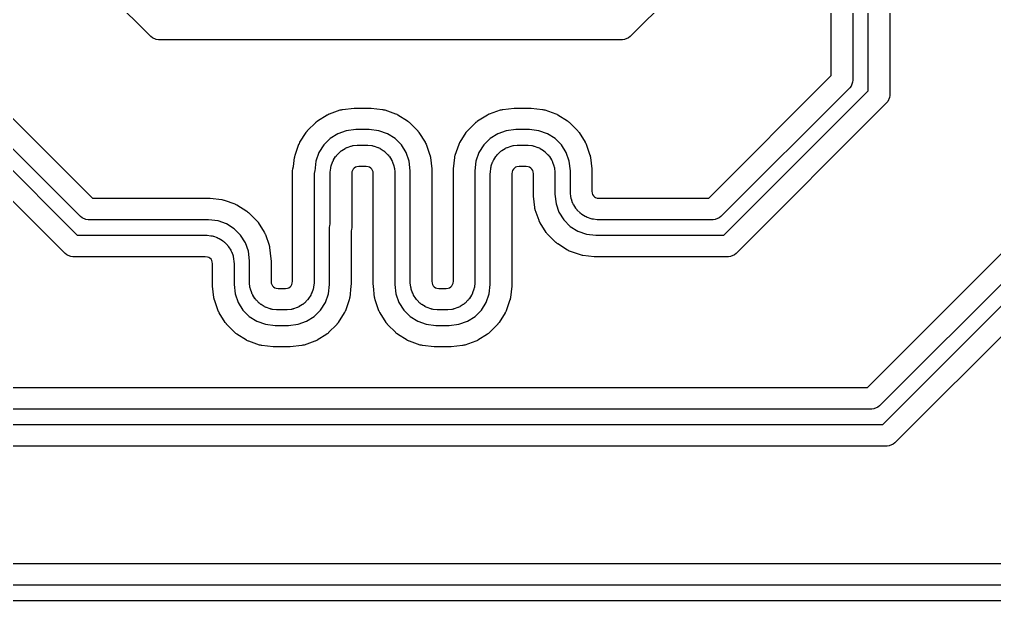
# Model space of a CAD drawing. Extents: x 2.36 to 5.14, y -5.39 to -2.61.
# Drawn here: x 4.14 to 4.6388, y -4.9039 to -4.6068 of the extents above; entities that cross this region are included whole.
import ezdxf

# ---------------------------------------------------------------- set-up
doc = ezdxf.new("R2010")
doc.units = 0
doc.header["$MEASUREMENT"] = 0
doc.layers.add('BLACK', color=7, linetype='CONTINUOUS')

msp = doc.modelspace()

# ---------------------------------------------------------------- linework, layer by layer
at = {"layer": 'BLACK', "linetype": 'CONTINUOUS'}
for p, q in [((4.55533, -4.63551), (4.55533, -4.43372)), ((4.56635, -4.43403), (4.56635, -4.6378)), ((4.57423, -4.64334), (4.57423, -4.4354)), ((4.58525, -4.43571), (4.58525, -4.64562)), ((4.20719, -4.61555), (4.14385, -4.55221)), ((4.48915, -4.57881), (4.45241, -4.61555)), ((4.07656, -4.5974), (4.1774, -4.69824)), ((4.17122, -4.70765), (4.06715, -4.60358)), ((4.05766, -4.60523), (4.16957, -4.71714)), ((4.16339, -4.72655), (4.04825, -4.61141)), ((4.20802, -4.61623), (4.20719, -4.61555)), ((4.21001, -4.61705), (4.20802, -4.61623)), ((4.21109, -4.61716), (4.21001, -4.61705)), ((4.44851, -4.61716), (4.21109, -4.61716)), ((4.44959, -4.61705), (4.44851, -4.61716)), ((4.45158, -4.61623), (4.44959, -4.61705)), ((4.45241, -4.61555), (4.45158, -4.61623)), ((4.4926, -4.69824), (4.55533, -4.63551)), ((4.56635, -4.6378), (4.56625, -4.63887)), ((4.56474, -4.64169), (4.49878, -4.70765)), ((4.50043, -4.71714), (4.57423, -4.64334)), ((4.56542, -4.64086), (4.56474, -4.64169)), ((4.56625, -4.63887), (4.56542, -4.64086)), ((4.58432, -4.64869), (4.58364, -4.64952)), ((4.58514, -4.6467), (4.58432, -4.64869)), ((4.58525, -4.64562), (4.58514, -4.6467)), ((4.29859, -4.65504), (4.30412, -4.6531)), ((4.30412, -4.6531), (4.30423, -4.65308)), ((4.30423, -4.65308), (4.30427, -4.65305)), ((4.30427, -4.65305), (4.30472, -4.65296)), ((4.30472, -4.65296), (4.30517, -4.65285)), ((4.30517, -4.65285), (4.30522, -4.65285)), ((4.30522, -4.65285), (4.30533, -4.65283)), ((4.30533, -4.65283), (4.31115, -4.65217)), ((4.31115, -4.65217), (4.31146, -4.65217)), ((4.31146, -4.65217), (4.31177, -4.65214)), ((4.31177, -4.65214), (4.31927, -4.65214)), ((4.31927, -4.65214), (4.31958, -4.65217)), ((4.31958, -4.65217), (4.31989, -4.65217)), ((4.31989, -4.65217), (4.32571, -4.65283)), ((4.32571, -4.65283), (4.32581, -4.65285)), ((4.32581, -4.65285), (4.32586, -4.65285)), ((4.32586, -4.65285), (4.32631, -4.65296)), ((4.32631, -4.65296), (4.32677, -4.65305)), ((4.32677, -4.65305), (4.32681, -4.65308)), ((4.32681, -4.65308), (4.32691, -4.6531)), ((4.32691, -4.6531), (4.33244, -4.65504)), ((4.38048, -4.65504), (4.38601, -4.6531)), ((4.38601, -4.6531), (4.38612, -4.65308)), ((4.38612, -4.65308), (4.38616, -4.65305)), ((4.38616, -4.65305), (4.38661, -4.65296)), ((4.38661, -4.65296), (4.38706, -4.65285)), ((4.38706, -4.65285), (4.38711, -4.65285)), ((4.38711, -4.65285), (4.38722, -4.65283)), ((4.38722, -4.65283), (4.39304, -4.65217)), ((4.39304, -4.65217), (4.39335, -4.65217)), ((4.39335, -4.65217), (4.39366, -4.65214)), ((4.39366, -4.65214), (4.40116, -4.65214)), ((4.40116, -4.65214), (4.40147, -4.65217)), ((4.40147, -4.65217), (4.40178, -4.65217)), ((4.40178, -4.65217), (4.4076, -4.65283)), ((4.4076, -4.65283), (4.4077, -4.65285)), ((4.4077, -4.65285), (4.40775, -4.65285)), ((4.40775, -4.65285), (4.4082, -4.65296)), ((4.4082, -4.65296), (4.40866, -4.65305)), ((4.40866, -4.65305), (4.4087, -4.65308)), ((4.4087, -4.65308), (4.4088, -4.6531)), ((4.4088, -4.6531), (4.41433, -4.65504)), ((4.58364, -4.64952), (4.50661, -4.72655)), ((4.29252, -4.65869), (4.29748, -4.65557)), ((4.29748, -4.65557), (4.29758, -4.65553)), ((4.29758, -4.65553), (4.29761, -4.65549)), ((4.29761, -4.65549), (4.29803, -4.6553)), ((4.29803, -4.6553), (4.29845, -4.65509)), ((4.29845, -4.65509), (4.2985, -4.65508)), ((4.2985, -4.65508), (4.29859, -4.65504)), ((4.33244, -4.65504), (4.33254, -4.65508)), ((4.33254, -4.65508), (4.33259, -4.65509)), ((4.33259, -4.65509), (4.333, -4.6553)), ((4.333, -4.6553), (4.33342, -4.65549)), ((4.33342, -4.65549), (4.33346, -4.65553)), ((4.33346, -4.65553), (4.33356, -4.65557)), ((4.33356, -4.65557), (4.33852, -4.65869)), ((4.37441, -4.65869), (4.37937, -4.65557)), ((4.37937, -4.65557), (4.37946, -4.65553)), ((4.37946, -4.65553), (4.3795, -4.65549)), ((4.3795, -4.65549), (4.37992, -4.6553)), ((4.37992, -4.6553), (4.38034, -4.65509)), ((4.38034, -4.65509), (4.38039, -4.65508)), ((4.38039, -4.65508), (4.38048, -4.65504)), ((4.41433, -4.65504), (4.41443, -4.65508)), ((4.41443, -4.65508), (4.41448, -4.65509)), ((4.41448, -4.65509), (4.41489, -4.6553)), ((4.41489, -4.6553), (4.41531, -4.65549)), ((4.41531, -4.65549), (4.41535, -4.65553)), ((4.41535, -4.65553), (4.41545, -4.65557)), ((4.41545, -4.65557), (4.42041, -4.65869)), ((4.5738, -4.79504), (4.71291, -4.65593)), ((4.28734, -4.66369), (4.28741, -4.66361)), ((4.28741, -4.66361), (4.29155, -4.65946)), ((4.29155, -4.65946), (4.29164, -4.65939)), ((4.29164, -4.65939), (4.29166, -4.65935)), ((4.29166, -4.65935), (4.29203, -4.65907)), ((4.29203, -4.65907), (4.29239, -4.65878)), ((4.29239, -4.65878), (4.29243, -4.65876)), ((4.29243, -4.65876), (4.29252, -4.65869)), ((4.31208, -4.66316), (4.30718, -4.66371)), ((4.31896, -4.66316), (4.31208, -4.66316)), ((4.32386, -4.66371), (4.31896, -4.66316)), ((4.33852, -4.65869), (4.3386, -4.65876)), ((4.3386, -4.65876), (4.33865, -4.65878)), ((4.33865, -4.65878), (4.33901, -4.65907)), ((4.33901, -4.65907), (4.33937, -4.65935)), ((4.33937, -4.65935), (4.3394, -4.65939)), ((4.3394, -4.65939), (4.33948, -4.65946)), ((4.33948, -4.65946), (4.34363, -4.66361)), ((4.34363, -4.66361), (4.34369, -4.66369)), ((4.36923, -4.66369), (4.3693, -4.66361)), ((4.3693, -4.66361), (4.37344, -4.65946)), ((4.37344, -4.65946), (4.37352, -4.65939)), ((4.37352, -4.65939), (4.37355, -4.65935)), ((4.37355, -4.65935), (4.37392, -4.65907)), ((4.37392, -4.65907), (4.37428, -4.65878)), ((4.37428, -4.65878), (4.37432, -4.65876)), ((4.37432, -4.65876), (4.37441, -4.65869)), ((4.39397, -4.66316), (4.38907, -4.66371)), ((4.40085, -4.66316), (4.39397, -4.66316)), ((4.40575, -4.66371), (4.40085, -4.66316)), ((4.42041, -4.65869), (4.42049, -4.65876)), ((4.42049, -4.65876), (4.42054, -4.65878)), ((4.42054, -4.65878), (4.4209, -4.65907)), ((4.4209, -4.65907), (4.42126, -4.65935)), ((4.42126, -4.65935), (4.42129, -4.65939)), ((4.42129, -4.65939), (4.42137, -4.65946)), ((4.42137, -4.65946), (4.42552, -4.66361)), ((4.42552, -4.66361), (4.42558, -4.66369)), ((4.72232, -4.66211), (4.57998, -4.80445)), ((4.28352, -4.66953), (4.28664, -4.66457)), ((4.28664, -4.66457), (4.2867, -4.66449)), ((4.2867, -4.66449), (4.28672, -4.66444)), ((4.28672, -4.66444), (4.28702, -4.66408)), ((4.28702, -4.66408), (4.2873, -4.66372)), ((4.2873, -4.66372), (4.28734, -4.66369)), ((4.29891, -4.6677), (4.29564, -4.67096)), ((4.30282, -4.66524), (4.29891, -4.6677)), ((4.30718, -4.66371), (4.30282, -4.66524)), ((4.32822, -4.66524), (4.32386, -4.66371)), ((4.33213, -4.6677), (4.32822, -4.66524)), ((4.33539, -4.67096), (4.33213, -4.6677)), ((4.34369, -4.66369), (4.34373, -4.66372)), ((4.34373, -4.66372), (4.34402, -4.66408)), ((4.34402, -4.66408), (4.34431, -4.66444)), ((4.34431, -4.66444), (4.34433, -4.66449)), ((4.34433, -4.66449), (4.3444, -4.66457)), ((4.3444, -4.66457), (4.34751, -4.66953)), ((4.36541, -4.66953), (4.36853, -4.66457)), ((4.36853, -4.66457), (4.36859, -4.66449)), ((4.36859, -4.66449), (4.36861, -4.66444)), ((4.36861, -4.66444), (4.36891, -4.66408)), ((4.36891, -4.66408), (4.36919, -4.66372)), ((4.36919, -4.66372), (4.36923, -4.66369)), ((4.3808, -4.6677), (4.37753, -4.67096)), ((4.38471, -4.66524), (4.3808, -4.6677)), ((4.38907, -4.66371), (4.38471, -4.66524)), ((4.41011, -4.66524), (4.40575, -4.66371)), ((4.41402, -4.6677), (4.41011, -4.66524)), ((4.41728, -4.67096), (4.41402, -4.6677)), ((4.42558, -4.66369), (4.42562, -4.66372)), ((4.42562, -4.66372), (4.42591, -4.66408)), ((4.42591, -4.66408), (4.4262, -4.66444)), ((4.4262, -4.66444), (4.42622, -4.66449)), ((4.42622, -4.66449), (4.42629, -4.66457)), ((4.42629, -4.66457), (4.4294, -4.66953)), ((4.58163, -4.81394), (4.73181, -4.66376)), ((4.28105, -4.67618), (4.28299, -4.67064)), ((4.28299, -4.67064), (4.28303, -4.67055)), ((4.28303, -4.67055), (4.28304, -4.6705)), ((4.28304, -4.6705), (4.28325, -4.67008)), ((4.28325, -4.67008), (4.28344, -4.66966)), ((4.28344, -4.66966), (4.28347, -4.66963)), ((4.28347, -4.66963), (4.28352, -4.66953)), ((4.29564, -4.67096), (4.29319, -4.67487)), ((4.3049, -4.67382), (4.30659, -4.67276)), ((4.30659, -4.67276), (4.30668, -4.67271)), ((4.30668, -4.67271), (4.30672, -4.67268)), ((4.30672, -4.67268), (4.30714, -4.67248)), ((4.30714, -4.67248), (4.30755, -4.67228)), ((4.30755, -4.67228), (4.3076, -4.67227)), ((4.3076, -4.67227), (4.3077, -4.67222)), ((4.3077, -4.67222), (4.30958, -4.67157)), ((4.30958, -4.67157), (4.30968, -4.67154)), ((4.30968, -4.67154), (4.30972, -4.67152)), ((4.30972, -4.67152), (4.31018, -4.67142)), ((4.31018, -4.67142), (4.31063, -4.67131)), ((4.31063, -4.67131), (4.31068, -4.67131)), ((4.31068, -4.67131), (4.31078, -4.67129)), ((4.31078, -4.67129), (4.31276, -4.67107)), ((4.31276, -4.67107), (4.31306, -4.67107)), ((4.31306, -4.67107), (4.31337, -4.67103)), ((4.31337, -4.67103), (4.31766, -4.67103)), ((4.31766, -4.67103), (4.31797, -4.67107)), ((4.31797, -4.67107), (4.31828, -4.67107)), ((4.31828, -4.67107), (4.32026, -4.67129)), ((4.32026, -4.67129), (4.32036, -4.67131)), ((4.32036, -4.67131), (4.32041, -4.67131)), ((4.32041, -4.67131), (4.32086, -4.67142)), ((4.32086, -4.67142), (4.32131, -4.67152)), ((4.32131, -4.67152), (4.32136, -4.67154)), ((4.32136, -4.67154), (4.32146, -4.67157)), ((4.32146, -4.67157), (4.32334, -4.67222)), ((4.32334, -4.67222), (4.32343, -4.67227)), ((4.32343, -4.67227), (4.32348, -4.67228)), ((4.32348, -4.67228), (4.3239, -4.67248)), ((4.3239, -4.67248), (4.32432, -4.67268)), ((4.32432, -4.67268), (4.32435, -4.67271)), ((4.32435, -4.67271), (4.32445, -4.67276)), ((4.32445, -4.67276), (4.32613, -4.67382)), ((4.33785, -4.67487), (4.33539, -4.67096)), ((4.34751, -4.66953), (4.34756, -4.66963)), ((4.34756, -4.66963), (4.3476, -4.66966)), ((4.3476, -4.66966), (4.34779, -4.67008)), ((4.34779, -4.67008), (4.348, -4.6705)), ((4.348, -4.6705), (4.34801, -4.67055)), ((4.34801, -4.67055), (4.34805, -4.67064)), ((4.34805, -4.67064), (4.34999, -4.67618)), ((4.36294, -4.67618), (4.36488, -4.67064)), ((4.36488, -4.67064), (4.36492, -4.67055)), ((4.36492, -4.67055), (4.36493, -4.6705)), ((4.36493, -4.6705), (4.36514, -4.67008)), ((4.36514, -4.67008), (4.36533, -4.66966)), ((4.36533, -4.66966), (4.36536, -4.66963)), ((4.36536, -4.66963), (4.36541, -4.66953)), ((4.37753, -4.67096), (4.37508, -4.67487)), ((4.38679, -4.67382), (4.38848, -4.67276)), ((4.38848, -4.67276), (4.38857, -4.67271)), ((4.38857, -4.67271), (4.38861, -4.67268)), ((4.38861, -4.67268), (4.38903, -4.67248)), ((4.38903, -4.67248), (4.38944, -4.67228)), ((4.38944, -4.67228), (4.38949, -4.67227)), ((4.38949, -4.67227), (4.38959, -4.67222)), ((4.38959, -4.67222), (4.39147, -4.67157)), ((4.39147, -4.67157), (4.39157, -4.67154)), ((4.39157, -4.67154), (4.39161, -4.67152)), ((4.39161, -4.67152), (4.39207, -4.67142)), ((4.39207, -4.67142), (4.39252, -4.67131)), ((4.39252, -4.67131), (4.39257, -4.67131)), ((4.39257, -4.67131), (4.39267, -4.67129)), ((4.39267, -4.67129), (4.39464, -4.67107)), ((4.39464, -4.67107), (4.39495, -4.67107)), ((4.39495, -4.67107), (4.39526, -4.67103)), ((4.39526, -4.67103), (4.39955, -4.67103)), ((4.39955, -4.67103), (4.39986, -4.67107)), ((4.39986, -4.67107), (4.40017, -4.67107)), ((4.40017, -4.67107), (4.40215, -4.67129)), ((4.40215, -4.67129), (4.40225, -4.67131)), ((4.40225, -4.67131), (4.4023, -4.67131)), ((4.4023, -4.67131), (4.40275, -4.67142)), ((4.40275, -4.67142), (4.4032, -4.67152)), ((4.4032, -4.67152), (4.40325, -4.67154)), ((4.40325, -4.67154), (4.40335, -4.67157)), ((4.40335, -4.67157), (4.40523, -4.67222)), ((4.40523, -4.67222), (4.40532, -4.67227)), ((4.40532, -4.67227), (4.40537, -4.67228)), ((4.40537, -4.67228), (4.40579, -4.67248)), ((4.40579, -4.67248), (4.40621, -4.67268)), ((4.40621, -4.67268), (4.40624, -4.67271)), ((4.40624, -4.67271), (4.40634, -4.67276)), ((4.40634, -4.67276), (4.40802, -4.67382)), ((4.41974, -4.67487), (4.41728, -4.67096)), ((4.4294, -4.66953), (4.42945, -4.66963)), ((4.42945, -4.66963), (4.42948, -4.66966)), ((4.42948, -4.66966), (4.42968, -4.67008)), ((4.42968, -4.67008), (4.42989, -4.6705)), ((4.42989, -4.6705), (4.4299, -4.67055)), ((4.4299, -4.67055), (4.42994, -4.67064)), ((4.42994, -4.67064), (4.43188, -4.67618)), ((4.74122, -4.66994), (4.58781, -4.82335)), ((4.28025, -4.68208), (4.28078, -4.67738)), ((4.28078, -4.67738), (4.2808, -4.67727)), ((4.2808, -4.67723), (4.2809, -4.67678)), ((4.2808, -4.67727), (4.2808, -4.67723)), ((4.2809, -4.67678), (4.281, -4.67632)), ((4.281, -4.67632), (4.28103, -4.67628)), ((4.28103, -4.67628), (4.28105, -4.67618)), ((4.29319, -4.67487), (4.29166, -4.67923)), ((4.30071, -4.67864), (4.30176, -4.67696)), ((4.30176, -4.67696), (4.30183, -4.67687)), ((4.30183, -4.67687), (4.30185, -4.67683)), ((4.30185, -4.67683), (4.30214, -4.67647)), ((4.30214, -4.67647), (4.30243, -4.6761)), ((4.30243, -4.6761), (4.30247, -4.67607)), ((4.30247, -4.67607), (4.30253, -4.67599)), ((4.30253, -4.67599), (4.30394, -4.67459)), ((4.30394, -4.67459), (4.30402, -4.67452)), ((4.30402, -4.67452), (4.30405, -4.67448)), ((4.30405, -4.67448), (4.30442, -4.67419)), ((4.30442, -4.67419), (4.30477, -4.6739)), ((4.30477, -4.6739), (4.30482, -4.67388)), ((4.30482, -4.67388), (4.3049, -4.67382)), ((4.32613, -4.67382), (4.32622, -4.67388)), ((4.32622, -4.67388), (4.32626, -4.6739)), ((4.32626, -4.6739), (4.32662, -4.67419)), ((4.32662, -4.67419), (4.32699, -4.67448)), ((4.32699, -4.67448), (4.32701, -4.67452)), ((4.32701, -4.67452), (4.3271, -4.67459)), ((4.3271, -4.67459), (4.3285, -4.67599)), ((4.3285, -4.67599), (4.32857, -4.67607)), ((4.32857, -4.67607), (4.32861, -4.6761)), ((4.32861, -4.6761), (4.32889, -4.67647)), ((4.32889, -4.67647), (4.32919, -4.67683)), ((4.32919, -4.67683), (4.32921, -4.67687)), ((4.32921, -4.67687), (4.32927, -4.67696)), ((4.32927, -4.67696), (4.33033, -4.67864)), ((4.33938, -4.67923), (4.33785, -4.67487)), ((4.34999, -4.67618), (4.35001, -4.67628)), ((4.35001, -4.67628), (4.35003, -4.67632)), ((4.35003, -4.67632), (4.35013, -4.67678)), ((4.35013, -4.67678), (4.35024, -4.67723)), ((4.35024, -4.67723), (4.35024, -4.67727)), ((4.35024, -4.67727), (4.35026, -4.67738)), ((4.35026, -4.67738), (4.35092, -4.6832)), ((4.36201, -4.6832), (4.36267, -4.67738)), ((4.36267, -4.67738), (4.36269, -4.67727)), ((4.36269, -4.67723), (4.36279, -4.67678)), ((4.36269, -4.67727), (4.36269, -4.67723)), ((4.36279, -4.67678), (4.36289, -4.67632)), ((4.36289, -4.67632), (4.36292, -4.67628)), ((4.36292, -4.67628), (4.36294, -4.67618)), ((4.37508, -4.67487), (4.37355, -4.67923)), ((4.3826, -4.67864), (4.38365, -4.67696)), ((4.38365, -4.67696), (4.38372, -4.67687)), ((4.38372, -4.67687), (4.38374, -4.67683)), ((4.38374, -4.67683), (4.38403, -4.67647)), ((4.38403, -4.67647), (4.38432, -4.6761)), ((4.38432, -4.6761), (4.38436, -4.67607)), ((4.38436, -4.67607), (4.38442, -4.67599)), ((4.38442, -4.67599), (4.38583, -4.67459)), ((4.38583, -4.67459), (4.38591, -4.67452)), ((4.38591, -4.67452), (4.38594, -4.67448)), ((4.38594, -4.67448), (4.38631, -4.67419)), ((4.38631, -4.67419), (4.38666, -4.6739)), ((4.38666, -4.6739), (4.38671, -4.67388)), ((4.38671, -4.67388), (4.38679, -4.67382)), ((4.40802, -4.67382), (4.40811, -4.67388)), ((4.40811, -4.67388), (4.40815, -4.6739)), ((4.40815, -4.6739), (4.40851, -4.67419)), ((4.40851, -4.67419), (4.40888, -4.67448)), ((4.40888, -4.67448), (4.4089, -4.67452)), ((4.4089, -4.67452), (4.40899, -4.67459)), ((4.40899, -4.67459), (4.41039, -4.67599)), ((4.41039, -4.67599), (4.41046, -4.67607)), ((4.41046, -4.67607), (4.4105, -4.6761)), ((4.4105, -4.6761), (4.41078, -4.67647)), ((4.41078, -4.67647), (4.41108, -4.67683)), ((4.41108, -4.67683), (4.4111, -4.67687)), ((4.4111, -4.67687), (4.41116, -4.67696)), ((4.41116, -4.67696), (4.41222, -4.67864)), ((4.42127, -4.67923), (4.41974, -4.67487)), ((4.43188, -4.67618), (4.4319, -4.67628)), ((4.4319, -4.67628), (4.43192, -4.67632)), ((4.43192, -4.67632), (4.43202, -4.67678)), ((4.43202, -4.67678), (4.43213, -4.67723)), ((4.43213, -4.67723), (4.43213, -4.67727)), ((4.43213, -4.67727), (4.43215, -4.67738)), ((4.43215, -4.67738), (4.43281, -4.6832)), ((4.27971, -4.68419), (4.27982, -4.68312)), ((4.27982, -4.68312), (4.28025, -4.68208)), ((4.29166, -4.67923), (4.29107, -4.68444)), ((4.29902, -4.68481), (4.29924, -4.68283)), ((4.29924, -4.68283), (4.29926, -4.68273)), ((4.29926, -4.68268), (4.29937, -4.68223)), ((4.29926, -4.68273), (4.29926, -4.68268)), ((4.29937, -4.68223), (4.29947, -4.68178)), ((4.29947, -4.68178), (4.29949, -4.68173)), ((4.29949, -4.68173), (4.29951, -4.68163)), ((4.29951, -4.68163), (4.30017, -4.67975)), ((4.30017, -4.67975), (4.30022, -4.67966)), ((4.30022, -4.67961), (4.30043, -4.67919)), ((4.30022, -4.67966), (4.30022, -4.67961)), ((4.30043, -4.67919), (4.30063, -4.67877)), ((4.30063, -4.67877), (4.30066, -4.67874)), ((4.30066, -4.67874), (4.30071, -4.67864)), ((4.31077, -4.68335), (4.31037, -4.68398)), ((4.3113, -4.68282), (4.31077, -4.68335)), ((4.31193, -4.68242), (4.3113, -4.68282)), ((4.31263, -4.68218), (4.31193, -4.68242)), ((4.31368, -4.68206), (4.31263, -4.68218)), ((4.31735, -4.68206), (4.31368, -4.68206)), ((4.31841, -4.68218), (4.31735, -4.68206)), ((4.31911, -4.68242), (4.31841, -4.68218)), ((4.31974, -4.68282), (4.31911, -4.68242)), ((4.32027, -4.68335), (4.31974, -4.68282)), ((4.32067, -4.68398), (4.32027, -4.68335)), ((4.33033, -4.67864), (4.33038, -4.67874)), ((4.33038, -4.67874), (4.33041, -4.67877)), ((4.33041, -4.67877), (4.3306, -4.67919)), ((4.3306, -4.67919), (4.33081, -4.67961)), ((4.33081, -4.67961), (4.33082, -4.67966)), ((4.33082, -4.67966), (4.33087, -4.67975)), ((4.33087, -4.67975), (4.33152, -4.68163)), ((4.33152, -4.68163), (4.33155, -4.68173)), ((4.33155, -4.68173), (4.33157, -4.68178)), ((4.33157, -4.68178), (4.33167, -4.68223)), ((4.33167, -4.68223), (4.33178, -4.68268)), ((4.33178, -4.68268), (4.33177, -4.68273)), ((4.33177, -4.68273), (4.3318, -4.68283)), ((4.3318, -4.68283), (4.33202, -4.68481)), ((4.33993, -4.68413), (4.33938, -4.67923)), ((4.35092, -4.6832), (4.35092, -4.68351)), ((4.35092, -4.68351), (4.35095, -4.68382)), ((4.36197, -4.68382), (4.36201, -4.68351)), ((4.36201, -4.68351), (4.36201, -4.6832)), ((4.37355, -4.67923), (4.373, -4.68413)), ((4.38091, -4.68481), (4.38113, -4.68283)), ((4.38113, -4.68283), (4.38115, -4.68273)), ((4.38115, -4.68268), (4.38126, -4.68223)), ((4.38115, -4.68273), (4.38115, -4.68268)), ((4.38126, -4.68223), (4.38136, -4.68178)), ((4.38136, -4.68178), (4.38138, -4.68173)), ((4.38138, -4.68173), (4.3814, -4.68163)), ((4.3814, -4.68163), (4.38206, -4.67975)), ((4.38206, -4.67975), (4.38211, -4.67966)), ((4.38211, -4.67961), (4.38232, -4.67919)), ((4.38211, -4.67966), (4.38211, -4.67961)), ((4.38232, -4.67919), (4.38252, -4.67877)), ((4.38252, -4.67877), (4.38255, -4.67874)), ((4.38255, -4.67874), (4.3826, -4.67864)), ((4.39266, -4.68335), (4.39226, -4.68398)), ((4.39319, -4.68282), (4.39266, -4.68335)), ((4.39382, -4.68242), (4.39319, -4.68282)), ((4.39452, -4.68218), (4.39382, -4.68242)), ((4.39557, -4.68206), (4.39452, -4.68218)), ((4.39924, -4.68206), (4.39557, -4.68206)), ((4.40029, -4.68218), (4.39924, -4.68206)), ((4.401, -4.68242), (4.40029, -4.68218)), ((4.40163, -4.68282), (4.401, -4.68242)), ((4.40216, -4.68335), (4.40163, -4.68282)), ((4.40255, -4.68398), (4.40216, -4.68335)), ((4.41222, -4.67864), (4.41227, -4.67874)), ((4.41227, -4.67874), (4.4123, -4.67877)), ((4.4123, -4.67877), (4.41249, -4.67919)), ((4.41249, -4.67919), (4.4127, -4.67961)), ((4.4127, -4.67961), (4.41271, -4.67966)), ((4.41271, -4.67966), (4.41275, -4.67975)), ((4.41275, -4.67975), (4.41341, -4.68163)), ((4.41341, -4.68163), (4.41344, -4.68173)), ((4.41344, -4.68173), (4.41346, -4.68178)), ((4.41346, -4.68178), (4.41356, -4.68223)), ((4.41356, -4.68223), (4.41367, -4.68268)), ((4.41367, -4.68268), (4.41366, -4.68273)), ((4.41366, -4.68273), (4.41369, -4.68283)), ((4.41369, -4.68283), (4.41391, -4.68481)), ((4.42182, -4.68413), (4.42127, -4.67923)), ((4.43281, -4.6832), (4.43281, -4.68351)), ((4.43281, -4.68351), (4.43284, -4.68382)), ((4.27971, -4.74067), (4.27971, -4.68419)), ((4.29085, -4.68549), (4.29073, -4.6857)), ((4.29073, -4.6857), (4.29073, -4.74098)), ((4.29095, -4.68503), (4.29085, -4.68549)), ((4.291, -4.68489), (4.29095, -4.68503)), ((4.29107, -4.68444), (4.291, -4.68477)), ((4.291, -4.68477), (4.291, -4.68489)), ((4.29898, -4.68542), (4.29901, -4.68512)), ((4.29898, -4.71148), (4.29898, -4.68542)), ((4.29901, -4.68512), (4.29902, -4.68481)), ((4.31012, -4.68468), (4.31001, -4.68573)), ((4.31001, -4.68573), (4.31001, -4.7132)), ((4.31037, -4.68398), (4.31012, -4.68468)), ((4.32091, -4.68468), (4.32067, -4.68398)), ((4.32103, -4.68573), (4.32091, -4.68468)), ((4.32103, -4.74258), (4.32103, -4.68573)), ((4.33202, -4.68481), (4.33202, -4.68512)), ((4.33202, -4.68512), (4.33205, -4.68542)), ((4.33205, -4.68542), (4.33205, -4.74227)), ((4.33993, -4.74098), (4.33993, -4.68413)), ((4.35095, -4.68382), (4.35095, -4.74067)), ((4.36197, -4.74067), (4.36197, -4.68382)), ((4.373, -4.68413), (4.373, -4.74098)), ((4.38087, -4.68542), (4.3809, -4.68512)), ((4.38087, -4.74227), (4.38087, -4.68542)), ((4.3809, -4.68512), (4.38091, -4.68481)), ((4.39201, -4.68468), (4.3919, -4.68573)), ((4.3919, -4.68573), (4.3919, -4.74258)), ((4.39226, -4.68398), (4.39201, -4.68468)), ((4.4028, -4.68468), (4.40255, -4.68398)), ((4.40292, -4.68573), (4.4028, -4.68468)), ((4.40292, -4.69648), (4.40292, -4.68573)), ((4.41391, -4.68481), (4.41391, -4.68512)), ((4.41391, -4.68512), (4.41394, -4.68542)), ((4.41394, -4.68542), (4.41394, -4.69617)), ((4.42182, -4.69487), (4.42182, -4.68413)), ((4.43284, -4.68382), (4.43284, -4.69456)), ((4.1774, -4.69824), (4.237, -4.69824)), ((4.237, -4.69824), (4.23731, -4.69827)), ((4.23731, -4.69827), (4.23762, -4.69827)), ((4.23762, -4.69827), (4.24345, -4.69893)), ((4.40295, -4.69679), (4.40292, -4.69648)), ((4.40295, -4.6971), (4.40295, -4.69679)), ((4.40361, -4.70292), (4.40295, -4.6971)), ((4.41394, -4.69617), (4.4145, -4.70107)), ((4.42185, -4.69518), (4.42182, -4.69487)), ((4.42185, -4.69549), (4.42185, -4.69518)), ((4.42207, -4.69747), (4.42185, -4.69549)), ((4.4221, -4.69757), (4.42207, -4.69747)), ((4.42209, -4.69762), (4.4221, -4.69757)), ((4.4222, -4.69807), (4.42209, -4.69762)), ((4.4223, -4.69852), (4.4222, -4.69807)), ((4.42232, -4.69857), (4.4223, -4.69852)), ((4.42235, -4.69867), (4.42232, -4.69857)), ((4.43284, -4.69456), (4.43296, -4.69561)), ((4.43296, -4.69561), (4.43321, -4.69632)), ((4.43321, -4.69632), (4.4336, -4.69695)), ((4.4336, -4.69695), (4.43413, -4.69748)), ((4.43413, -4.69748), (4.43476, -4.69787)), ((4.43476, -4.69787), (4.43547, -4.69812)), ((4.43547, -4.69812), (4.43652, -4.69824)), ((4.43652, -4.69824), (4.4926, -4.69824)), ((4.24345, -4.69893), (4.24355, -4.69895)), ((4.24355, -4.69895), (4.2436, -4.69895)), ((4.2436, -4.69895), (4.24405, -4.69906)), ((4.24405, -4.69906), (4.2445, -4.69916)), ((4.2445, -4.69916), (4.24455, -4.69918)), ((4.24455, -4.69918), (4.24465, -4.6992)), ((4.24465, -4.6992), (4.25018, -4.70114)), ((4.25018, -4.70114), (4.25028, -4.70119)), ((4.25028, -4.70119), (4.25033, -4.70119)), ((4.25033, -4.70119), (4.25074, -4.7014)), ((4.25074, -4.7014), (4.25116, -4.7016)), ((4.25116, -4.7016), (4.2512, -4.70163)), ((4.2512, -4.70163), (4.25129, -4.70168)), ((4.25129, -4.70168), (4.25625, -4.70479)), ((4.40363, -4.70302), (4.40361, -4.70292)), ((4.40363, -4.70307), (4.40363, -4.70302)), ((4.40374, -4.70352), (4.40363, -4.70307)), ((4.40384, -4.70398), (4.40374, -4.70352)), ((4.4145, -4.70107), (4.41602, -4.70543)), ((4.42301, -4.70055), (4.42235, -4.69867)), ((4.42305, -4.70064), (4.42301, -4.70055)), ((4.42306, -4.70069), (4.42305, -4.70064)), ((4.42327, -4.70111), (4.42306, -4.70069)), ((4.42346, -4.70153), (4.42327, -4.70111)), ((4.42349, -4.70156), (4.42346, -4.70153)), ((4.42354, -4.70166), (4.42349, -4.70156)), ((4.4246, -4.70334), (4.42354, -4.70166)), ((4.42466, -4.70343), (4.4246, -4.70334)), ((4.42468, -4.70347), (4.42466, -4.70343)), ((4.42498, -4.70383), (4.42468, -4.70347)), ((4.17205, -4.70833), (4.17122, -4.70765)), ((4.17404, -4.70916), (4.17205, -4.70833)), ((4.25625, -4.70479), (4.25634, -4.70486)), ((4.25634, -4.70486), (4.25638, -4.70488)), ((4.25638, -4.70488), (4.25674, -4.70517)), ((4.25674, -4.70517), (4.25711, -4.70546)), ((4.25711, -4.70546), (4.25714, -4.7055)), ((4.25714, -4.7055), (4.25722, -4.70556)), ((4.25722, -4.70556), (4.26136, -4.70971)), ((4.40386, -4.70402), (4.40384, -4.70398)), ((4.40389, -4.70412), (4.40386, -4.70402)), ((4.40582, -4.70965), (4.40389, -4.70412)), ((4.41602, -4.70543), (4.41848, -4.70934)), ((4.42526, -4.7042), (4.42498, -4.70383)), ((4.4253, -4.70422), (4.42526, -4.7042)), ((4.42537, -4.70431), (4.4253, -4.70422)), ((4.42677, -4.70571), (4.42537, -4.70431)), ((4.42686, -4.70578), (4.42677, -4.70571)), ((4.42689, -4.70582), (4.42686, -4.70578)), ((4.42725, -4.7061), (4.42689, -4.70582)), ((4.42761, -4.7064), (4.42725, -4.7061)), ((4.42766, -4.70642), (4.42761, -4.7064)), ((4.42774, -4.70648), (4.42766, -4.70642)), ((4.42942, -4.70754), (4.42774, -4.70648)), ((4.42952, -4.70759), (4.42942, -4.70754)), ((4.42955, -4.70762), (4.42952, -4.70759)), ((4.42997, -4.70781), (4.42955, -4.70762)), ((4.43039, -4.70802), (4.42997, -4.70781)), ((4.43044, -4.70803), (4.43039, -4.70802)), ((4.43053, -4.70807), (4.43044, -4.70803)), ((4.43241, -4.70873), (4.43053, -4.70807)), ((4.49795, -4.70833), (4.49596, -4.70916)), ((4.49878, -4.70765), (4.49795, -4.70833)), ((4.17511, -4.70926), (4.17404, -4.70916)), ((4.2367, -4.70926), (4.17511, -4.70926)), ((4.24159, -4.70981), (4.2367, -4.70926)), ((4.24595, -4.71134), (4.24159, -4.70981)), ((4.24986, -4.7138), (4.24595, -4.71134)), ((4.26136, -4.70971), (4.26143, -4.70979)), ((4.26143, -4.70979), (4.26147, -4.70982)), ((4.26147, -4.70982), (4.26175, -4.71018)), ((4.26175, -4.71018), (4.26205, -4.71054)), ((4.26205, -4.71054), (4.26207, -4.71059)), ((4.26207, -4.71059), (4.26213, -4.71067)), ((4.26213, -4.71067), (4.26525, -4.71563)), ((4.29861, -4.7132), (4.29871, -4.71212)), ((4.29861, -4.74227), (4.29861, -4.7132)), ((4.29871, -4.71212), (4.29898, -4.71148)), ((4.31001, -4.7132), (4.3099, -4.71428)), ((4.40587, -4.70975), (4.40582, -4.70965)), ((4.40587, -4.7098), (4.40587, -4.70975)), ((4.40608, -4.71021), (4.40587, -4.7098)), ((4.40628, -4.71063), (4.40608, -4.71021)), ((4.40631, -4.71067), (4.40628, -4.71063)), ((4.40636, -4.71077), (4.40631, -4.71067)), ((4.40947, -4.71573), (4.40636, -4.71077)), ((4.41848, -4.70934), (4.42174, -4.7126)), ((4.42174, -4.7126), (4.42565, -4.71506)), ((4.43251, -4.70876), (4.43241, -4.70873)), ((4.43256, -4.70878), (4.43251, -4.70876)), ((4.43301, -4.70888), (4.43256, -4.70878)), ((4.43346, -4.70899), (4.43301, -4.70888)), ((4.43351, -4.70898), (4.43346, -4.70899)), ((4.43361, -4.70901), (4.43351, -4.70898)), ((4.43559, -4.70923), (4.43361, -4.70901)), ((4.4359, -4.70923), (4.43559, -4.70923)), ((4.43621, -4.70926), (4.4359, -4.70923)), ((4.49489, -4.70926), (4.43621, -4.70926)), ((4.49596, -4.70916), (4.49489, -4.70926)), ((4.16957, -4.71714), (4.2354, -4.71714)), ((4.2354, -4.71714), (4.23571, -4.71717)), ((4.23571, -4.71717), (4.23602, -4.71717)), ((4.23602, -4.71717), (4.23799, -4.71739)), ((4.23799, -4.71739), (4.2381, -4.71742)), ((4.2381, -4.71742), (4.23815, -4.71741)), ((4.23815, -4.71741), (4.2386, -4.71752)), ((4.2386, -4.71752), (4.23905, -4.71762)), ((4.23905, -4.71762), (4.23909, -4.71764)), ((4.23909, -4.71764), (4.2392, -4.71767)), ((4.2392, -4.71767), (4.24107, -4.71833)), ((4.24107, -4.71833), (4.24117, -4.71837)), ((4.24117, -4.71837), (4.24122, -4.71838)), ((4.24122, -4.71838), (4.24163, -4.71859)), ((4.25313, -4.71706), (4.24986, -4.7138)), ((4.25559, -4.72097), (4.25313, -4.71706)), ((4.26525, -4.71563), (4.2653, -4.71573)), ((4.2653, -4.71573), (4.26533, -4.71577)), ((4.26533, -4.71577), (4.26553, -4.71619)), ((4.26553, -4.71619), (4.26573, -4.7166)), ((4.26573, -4.7166), (4.26574, -4.71665)), ((4.26574, -4.71665), (4.26579, -4.71675)), ((4.26579, -4.71675), (4.26772, -4.72228)), ((4.3099, -4.71428), (4.30963, -4.71492)), ((4.30963, -4.71492), (4.30963, -4.74258)), ((4.40954, -4.71581), (4.40947, -4.71573)), ((4.40956, -4.71586), (4.40954, -4.71581)), ((4.40985, -4.71622), (4.40956, -4.71586)), ((4.41014, -4.71658), (4.40985, -4.71622)), ((4.41018, -4.71661), (4.41014, -4.71658)), ((4.41024, -4.71669), (4.41018, -4.71661)), ((4.41439, -4.72084), (4.41024, -4.71669)), ((4.42565, -4.71506), (4.43001, -4.71659)), ((4.43001, -4.71659), (4.43491, -4.71714)), ((4.43491, -4.71714), (4.50043, -4.71714)), ((4.24163, -4.71859), (4.24205, -4.71878)), ((4.24205, -4.71878), (4.24209, -4.71881)), ((4.24209, -4.71881), (4.24218, -4.71886)), ((4.24218, -4.71886), (4.24387, -4.71992)), ((4.24387, -4.71992), (4.24395, -4.71998)), ((4.24395, -4.71998), (4.244, -4.72)), ((4.244, -4.72), (4.24436, -4.7203)), ((4.24436, -4.7203), (4.24472, -4.72058)), ((4.24472, -4.72058), (4.24475, -4.72062)), ((4.24475, -4.72062), (4.24483, -4.72069)), ((4.24483, -4.72069), (4.24624, -4.72209)), ((4.24624, -4.72209), (4.24631, -4.72218)), ((4.24631, -4.72218), (4.24635, -4.7222)), ((4.24635, -4.7222), (4.24663, -4.72257)), ((4.24663, -4.72257), (4.24692, -4.72293)), ((4.24692, -4.72293), (4.24694, -4.72297)), ((4.24694, -4.72297), (4.24701, -4.72306)), ((4.24701, -4.72306), (4.24807, -4.72474)), ((4.25711, -4.72533), (4.25559, -4.72097)), ((4.26772, -4.72228), (4.26775, -4.72238)), ((4.26775, -4.72238), (4.26777, -4.72242)), ((4.26777, -4.72242), (4.26787, -4.72288)), ((4.26787, -4.72288), (4.26798, -4.72333)), ((4.26798, -4.72333), (4.26797, -4.72338)), ((4.26797, -4.72338), (4.268, -4.72348)), ((4.268, -4.72348), (4.26865, -4.7293)), ((4.41447, -4.7209), (4.41439, -4.72084)), ((4.4145, -4.72094), (4.41447, -4.7209)), ((4.41486, -4.72123), (4.4145, -4.72094)), ((4.41522, -4.72152), (4.41486, -4.72123)), ((4.41527, -4.72154), (4.41522, -4.72152)), ((4.41535, -4.72161), (4.41527, -4.72154)), ((4.42031, -4.72472), (4.41535, -4.72161)), ((4.16422, -4.72723), (4.16339, -4.72655)), ((4.16495, -4.72753), (4.16422, -4.72723)), ((4.16422, -4.72723), (4.16422, -4.72723)), ((4.16621, -4.72805), (4.16495, -4.72753)), ((4.16729, -4.72816), (4.16621, -4.72805)), ((4.16621, -4.72805), (4.16621, -4.72805)), ((4.23509, -4.72816), (4.16729, -4.72816)), ((4.23614, -4.72828), (4.23509, -4.72816)), ((4.23685, -4.72853), (4.23614, -4.72828)), ((4.24807, -4.72474), (4.24811, -4.72484)), ((4.24811, -4.72484), (4.24815, -4.72487)), ((4.24815, -4.72487), (4.24834, -4.72529)), ((4.24834, -4.72529), (4.24855, -4.72571)), ((4.24855, -4.72571), (4.24856, -4.72576)), ((4.24856, -4.72576), (4.2486, -4.72585)), ((4.2486, -4.72585), (4.24926, -4.72773)), ((4.24926, -4.72773), (4.24928, -4.72783)), ((4.24928, -4.72783), (4.24931, -4.72788)), ((4.24931, -4.72788), (4.2494, -4.72833)), ((4.2494, -4.72833), (4.24951, -4.72878)), ((4.25766, -4.73023), (4.25711, -4.72533)), ((4.42041, -4.72477), (4.42031, -4.72472)), ((4.42045, -4.7248), (4.42041, -4.72477)), ((4.42087, -4.725), (4.42045, -4.7248)), ((4.42128, -4.72521), (4.42087, -4.725)), ((4.42133, -4.72521), (4.42128, -4.72521)), ((4.42143, -4.72526), (4.42133, -4.72521)), ((4.42696, -4.7272), (4.42143, -4.72526)), ((4.42706, -4.72722), (4.42696, -4.7272)), ((4.4271, -4.72724), (4.42706, -4.72722)), ((4.42756, -4.72734), (4.4271, -4.72724)), ((4.42801, -4.72745), (4.42756, -4.72734)), ((4.42806, -4.72745), (4.42801, -4.72745)), ((4.42816, -4.72747), (4.42806, -4.72745)), ((4.43398, -4.72813), (4.42816, -4.72747)), ((4.43429, -4.72813), (4.43398, -4.72813)), ((4.4346, -4.72816), (4.43429, -4.72813)), ((4.50271, -4.72816), (4.4346, -4.72816)), ((4.50379, -4.72805), (4.50271, -4.72816)), ((4.50578, -4.72723), (4.50379, -4.72805)), ((4.50661, -4.72655), (4.50578, -4.72723)), ((4.23748, -4.72892), (4.23685, -4.72853)), ((4.238, -4.72945), (4.23748, -4.72892)), ((4.2384, -4.73008), (4.238, -4.72945)), ((4.23865, -4.73079), (4.2384, -4.73008)), ((4.23877, -4.73184), (4.23865, -4.73079)), ((4.23877, -4.74258), (4.23877, -4.73184)), ((4.24951, -4.72878), (4.24951, -4.72883)), ((4.24951, -4.72883), (4.24953, -4.72893)), ((4.24953, -4.72893), (4.24975, -4.73091)), ((4.24975, -4.73091), (4.24976, -4.73122)), ((4.24976, -4.73122), (4.24979, -4.73153)), ((4.24979, -4.73153), (4.24979, -4.74227)), ((4.25766, -4.74098), (4.25766, -4.73023)), ((4.26865, -4.7293), (4.26866, -4.72961)), ((4.26866, -4.72961), (4.26869, -4.72992)), ((4.26869, -4.72992), (4.26869, -4.74067)), ((4.2388, -4.74289), (4.23877, -4.74258)), ((4.2388, -4.7432), (4.2388, -4.74289)), ((4.23946, -4.74902), (4.2388, -4.7432)), ((4.24979, -4.74227), (4.25034, -4.74717)), ((4.25769, -4.74128), (4.25766, -4.74098)), ((4.2577, -4.74159), (4.25769, -4.74128)), ((4.25792, -4.74357), (4.2577, -4.74159)), ((4.26869, -4.74067), (4.26881, -4.74172)), ((4.26881, -4.74172), (4.26905, -4.74242)), ((4.26905, -4.74242), (4.26945, -4.74305)), ((4.26945, -4.74305), (4.26998, -4.74358)), ((4.27842, -4.74358), (4.27895, -4.74305)), ((4.27895, -4.74305), (4.27935, -4.74242)), ((4.27935, -4.74242), (4.27959, -4.74172)), ((4.27959, -4.74172), (4.27971, -4.74067)), ((4.2907, -4.74159), (4.29048, -4.74357)), ((4.29073, -4.74098), (4.2907, -4.74128)), ((4.2907, -4.74128), (4.2907, -4.74159)), ((4.29806, -4.74717), (4.29861, -4.74227)), ((4.3096, -4.7432), (4.30894, -4.74902)), ((4.30963, -4.74258), (4.3096, -4.74289)), ((4.3096, -4.74289), (4.3096, -4.7432)), ((4.32106, -4.74289), (4.32103, -4.74258)), ((4.32106, -4.7432), (4.32106, -4.74289)), ((4.32172, -4.74902), (4.32106, -4.7432)), ((4.33205, -4.74227), (4.33261, -4.74717)), ((4.33996, -4.74128), (4.33993, -4.74098)), ((4.33996, -4.74159), (4.33996, -4.74128)), ((4.34018, -4.74357), (4.33996, -4.74159)), ((4.35095, -4.74067), (4.35107, -4.74172)), ((4.35107, -4.74172), (4.35132, -4.74242)), ((4.35132, -4.74242), (4.35171, -4.74305)), ((4.35171, -4.74305), (4.35224, -4.74358)), ((4.36069, -4.74358), (4.36121, -4.74305)), ((4.36121, -4.74305), (4.36161, -4.74242)), ((4.36161, -4.74242), (4.36186, -4.74172)), ((4.36186, -4.74172), (4.36197, -4.74067)), ((4.37296, -4.74159), (4.37274, -4.74357)), ((4.37297, -4.74128), (4.37296, -4.74159)), ((4.373, -4.74098), (4.37297, -4.74128)), ((4.38032, -4.74717), (4.38087, -4.74227)), ((4.39186, -4.7432), (4.39121, -4.74902)), ((4.39187, -4.74289), (4.39186, -4.7432)), ((4.3919, -4.74258), (4.39187, -4.74289)), ((4.25034, -4.74717), (4.25187, -4.75153)), ((4.25794, -4.74367), (4.25792, -4.74357)), ((4.25794, -4.74372), (4.25794, -4.74367)), ((4.25805, -4.74417), (4.25794, -4.74372)), ((4.25815, -4.74462), (4.25805, -4.74417)), ((4.25817, -4.74467), (4.25815, -4.74462)), ((4.2582, -4.74477), (4.25817, -4.74467)), ((4.25885, -4.74665), (4.2582, -4.74477)), ((4.2589, -4.74674), (4.25885, -4.74665)), ((4.25891, -4.74679), (4.2589, -4.74674)), ((4.25911, -4.74721), (4.25891, -4.74679)), ((4.25931, -4.74763), (4.25911, -4.74721)), ((4.25934, -4.74766), (4.25931, -4.74763)), ((4.25939, -4.74776), (4.25934, -4.74766)), ((4.26045, -4.74944), (4.25939, -4.74776)), ((4.26998, -4.74358), (4.27061, -4.74398)), ((4.27061, -4.74398), (4.27131, -4.74422)), ((4.27131, -4.74422), (4.27236, -4.74434)), ((4.27236, -4.74434), (4.27604, -4.74434)), ((4.27604, -4.74434), (4.27709, -4.74422)), ((4.27709, -4.74422), (4.27779, -4.74398)), ((4.27779, -4.74398), (4.27842, -4.74358)), ((4.28901, -4.74776), (4.28795, -4.74944)), ((4.28906, -4.74766), (4.28901, -4.74776)), ((4.28909, -4.74763), (4.28906, -4.74766)), ((4.28929, -4.74721), (4.28909, -4.74763)), ((4.28949, -4.74679), (4.28929, -4.74721)), ((4.2895, -4.74674), (4.28949, -4.74679)), ((4.28955, -4.74665), (4.2895, -4.74674)), ((4.2902, -4.74477), (4.28955, -4.74665)), ((4.29023, -4.74467), (4.2902, -4.74477)), ((4.29025, -4.74462), (4.29023, -4.74467)), ((4.29035, -4.74417), (4.29025, -4.74462)), ((4.29046, -4.74372), (4.29035, -4.74417)), ((4.29048, -4.74357), (4.29045, -4.74367)), ((4.29045, -4.74367), (4.29046, -4.74372)), ((4.29653, -4.75153), (4.29806, -4.74717)), ((4.33261, -4.74717), (4.33413, -4.75153)), ((4.34021, -4.74367), (4.34018, -4.74357)), ((4.3402, -4.74372), (4.34021, -4.74367)), ((4.34031, -4.74417), (4.3402, -4.74372)), ((4.34041, -4.74462), (4.34031, -4.74417)), ((4.34043, -4.74467), (4.34041, -4.74462)), ((4.34046, -4.74477), (4.34043, -4.74467)), ((4.34112, -4.74665), (4.34046, -4.74477)), ((4.34116, -4.74674), (4.34112, -4.74665)), ((4.34117, -4.74679), (4.34116, -4.74674)), ((4.34138, -4.74721), (4.34117, -4.74679)), ((4.34157, -4.74763), (4.34138, -4.74721)), ((4.3416, -4.74766), (4.34157, -4.74763)), ((4.34165, -4.74776), (4.3416, -4.74766)), ((4.34271, -4.74944), (4.34165, -4.74776)), ((4.35224, -4.74358), (4.35287, -4.74398)), ((4.35287, -4.74398), (4.35358, -4.74422)), ((4.35358, -4.74422), (4.35463, -4.74434)), ((4.35463, -4.74434), (4.3583, -4.74434)), ((4.3583, -4.74434), (4.35935, -4.74422)), ((4.35935, -4.74422), (4.36005, -4.74398)), ((4.36005, -4.74398), (4.36069, -4.74358)), ((4.37127, -4.74776), (4.37022, -4.74944)), ((4.37132, -4.74766), (4.37127, -4.74776)), ((4.37135, -4.74763), (4.37132, -4.74766)), ((4.37155, -4.74721), (4.37135, -4.74763)), ((4.37176, -4.74679), (4.37155, -4.74721)), ((4.37177, -4.74674), (4.37176, -4.74679)), ((4.37181, -4.74665), (4.37177, -4.74674)), ((4.37247, -4.74477), (4.37181, -4.74665)), ((4.37249, -4.74467), (4.37247, -4.74477)), ((4.37252, -4.74462), (4.37249, -4.74467)), ((4.37261, -4.74417), (4.37252, -4.74462)), ((4.37272, -4.74372), (4.37261, -4.74417)), ((4.37274, -4.74357), (4.37272, -4.74367)), ((4.37272, -4.74367), (4.37272, -4.74372)), ((4.3788, -4.75153), (4.38032, -4.74717)), ((4.23948, -4.74913), (4.23946, -4.74902)), ((4.23948, -4.74917), (4.23948, -4.74913)), ((4.23959, -4.74962), (4.23948, -4.74917)), ((4.23968, -4.75008), (4.23959, -4.74962)), ((4.23971, -4.75012), (4.23968, -4.75008)), ((4.23973, -4.75022), (4.23971, -4.75012)), ((4.24167, -4.75576), (4.23973, -4.75022)), ((4.25187, -4.75153), (4.25432, -4.75544)), ((4.26051, -4.74953), (4.26045, -4.74944)), ((4.26053, -4.74957), (4.26051, -4.74953)), ((4.26082, -4.74993), (4.26053, -4.74957)), ((4.26111, -4.7503), (4.26082, -4.74993)), ((4.26115, -4.75033), (4.26111, -4.7503)), ((4.26121, -4.75041), (4.26115, -4.75033)), ((4.26262, -4.75181), (4.26121, -4.75041)), ((4.2627, -4.75188), (4.26262, -4.75181)), ((4.26273, -4.75192), (4.2627, -4.75188)), ((4.2631, -4.75221), (4.26273, -4.75192)), ((4.26346, -4.7525), (4.2631, -4.75221)), ((4.2635, -4.75252), (4.26346, -4.7525)), ((4.26359, -4.75258), (4.2635, -4.75252)), ((4.26527, -4.75364), (4.26359, -4.75258)), ((4.28481, -4.75258), (4.28313, -4.75364)), ((4.2849, -4.75252), (4.28481, -4.75258)), ((4.28494, -4.7525), (4.2849, -4.75252)), ((4.2853, -4.75221), (4.28494, -4.7525)), ((4.28567, -4.75192), (4.2853, -4.75221)), ((4.2857, -4.75188), (4.28567, -4.75192)), ((4.28578, -4.75181), (4.2857, -4.75188)), ((4.28718, -4.75041), (4.28578, -4.75181)), ((4.28725, -4.75033), (4.28718, -4.75041)), ((4.28729, -4.7503), (4.28725, -4.75033)), ((4.28757, -4.74993), (4.28729, -4.7503)), ((4.28787, -4.74957), (4.28757, -4.74993)), ((4.28789, -4.74953), (4.28787, -4.74957)), ((4.28795, -4.74944), (4.28789, -4.74953)), ((4.29407, -4.75544), (4.29653, -4.75153)), ((4.30867, -4.75022), (4.30673, -4.75576)), ((4.30869, -4.75012), (4.30867, -4.75022)), ((4.30872, -4.75008), (4.30869, -4.75012)), ((4.30881, -4.74962), (4.30872, -4.75008)), ((4.30892, -4.74917), (4.30881, -4.74962)), ((4.30894, -4.74902), (4.30892, -4.74913)), ((4.30892, -4.74913), (4.30892, -4.74917)), ((4.32174, -4.74913), (4.32172, -4.74902)), ((4.32174, -4.74917), (4.32174, -4.74913)), ((4.32185, -4.74962), (4.32174, -4.74917)), ((4.32195, -4.75008), (4.32185, -4.74962)), ((4.32197, -4.75012), (4.32195, -4.75008)), ((4.322, -4.75022), (4.32197, -4.75012)), ((4.32393, -4.75576), (4.322, -4.75022)), ((4.33413, -4.75153), (4.33659, -4.75544)), ((4.34277, -4.74953), (4.34271, -4.74944)), ((4.34279, -4.74957), (4.34277, -4.74953)), ((4.34309, -4.74993), (4.34279, -4.74957)), ((4.34337, -4.7503), (4.34309, -4.74993)), ((4.34341, -4.75033), (4.34337, -4.7503)), ((4.34348, -4.75041), (4.34341, -4.75033)), ((4.34488, -4.75181), (4.34348, -4.75041)), ((4.34497, -4.75188), (4.34488, -4.75181)), ((4.345, -4.75192), (4.34497, -4.75188)), ((4.34536, -4.75221), (4.345, -4.75192)), ((4.34572, -4.7525), (4.34536, -4.75221)), ((4.34577, -4.75252), (4.34572, -4.7525)), ((4.34585, -4.75258), (4.34577, -4.75252)), ((4.34753, -4.75364), (4.34585, -4.75258)), ((4.36708, -4.75258), (4.36539, -4.75364)), ((4.36716, -4.75252), (4.36708, -4.75258)), ((4.36721, -4.7525), (4.36716, -4.75252)), ((4.36756, -4.75221), (4.36721, -4.7525)), ((4.36793, -4.75192), (4.36756, -4.75221)), ((4.36796, -4.75188), (4.36793, -4.75192)), ((4.36804, -4.75181), (4.36796, -4.75188)), ((4.36945, -4.75041), (4.36804, -4.75181)), ((4.36951, -4.75033), (4.36945, -4.75041)), ((4.36955, -4.7503), (4.36951, -4.75033)), ((4.36984, -4.74993), (4.36955, -4.7503)), ((4.37013, -4.74957), (4.36984, -4.74993)), ((4.37015, -4.74953), (4.37013, -4.74957)), ((4.37022, -4.74944), (4.37015, -4.74953)), ((4.37634, -4.75544), (4.3788, -4.75153)), ((4.39093, -4.75022), (4.389, -4.75576)), ((4.39096, -4.75012), (4.39093, -4.75022)), ((4.39098, -4.75008), (4.39096, -4.75012)), ((4.39108, -4.74962), (4.39098, -4.75008)), ((4.39119, -4.74917), (4.39108, -4.74962)), ((4.39121, -4.74902), (4.39118, -4.74913)), ((4.39118, -4.74913), (4.39119, -4.74917)), ((4.24171, -4.75585), (4.24167, -4.75576)), ((4.24172, -4.7559), (4.24171, -4.75585)), ((4.24193, -4.75632), (4.24172, -4.7559)), ((4.24212, -4.75674), (4.24193, -4.75632)), ((4.24215, -4.75677), (4.24212, -4.75674)), ((4.2422, -4.75687), (4.24215, -4.75677)), ((4.24532, -4.76183), (4.2422, -4.75687)), ((4.25432, -4.75544), (4.25759, -4.7587)), ((4.26536, -4.75369), (4.26527, -4.75364)), ((4.2654, -4.75372), (4.26536, -4.75369)), ((4.26582, -4.75392), (4.2654, -4.75372)), ((4.26624, -4.75412), (4.26582, -4.75392)), ((4.26628, -4.75413), (4.26624, -4.75412)), ((4.26638, -4.75418), (4.26628, -4.75413)), ((4.26826, -4.75483), (4.26638, -4.75418)), ((4.26836, -4.75486), (4.26826, -4.75483)), ((4.2684, -4.75488), (4.26836, -4.75486)), ((4.26886, -4.75498), (4.2684, -4.75488)), ((4.26931, -4.75509), (4.26886, -4.75498)), ((4.26936, -4.75509), (4.26931, -4.75509)), ((4.26946, -4.75511), (4.26936, -4.75509)), ((4.27144, -4.75533), (4.26946, -4.75511)), ((4.27175, -4.75533), (4.27144, -4.75533)), ((4.27205, -4.75537), (4.27175, -4.75533)), ((4.27634, -4.75537), (4.27205, -4.75537)), ((4.27665, -4.75533), (4.27634, -4.75537)), ((4.27696, -4.75533), (4.27665, -4.75533)), ((4.27894, -4.75511), (4.27696, -4.75533)), ((4.27904, -4.75509), (4.27894, -4.75511)), ((4.27909, -4.75509), (4.27904, -4.75509)), ((4.27954, -4.75498), (4.27909, -4.75509)), ((4.27999, -4.75488), (4.27954, -4.75498)), ((4.28004, -4.75486), (4.27999, -4.75488)), ((4.28014, -4.75483), (4.28004, -4.75486)), ((4.28202, -4.75418), (4.28014, -4.75483)), ((4.28211, -4.75413), (4.28202, -4.75418)), ((4.28216, -4.75412), (4.28211, -4.75413)), ((4.28258, -4.75392), (4.28216, -4.75412)), ((4.283, -4.75372), (4.28258, -4.75392)), ((4.28303, -4.75369), (4.283, -4.75372)), ((4.28313, -4.75364), (4.28303, -4.75369)), ((4.29081, -4.7587), (4.29407, -4.75544)), ((4.3062, -4.75687), (4.30308, -4.76183)), ((4.30624, -4.75677), (4.3062, -4.75687)), ((4.30628, -4.75674), (4.30624, -4.75677)), ((4.30647, -4.75632), (4.30628, -4.75674)), ((4.30668, -4.7559), (4.30647, -4.75632)), ((4.30669, -4.75585), (4.30668, -4.7559)), ((4.30673, -4.75576), (4.30669, -4.75585)), ((4.32398, -4.75585), (4.32393, -4.75576)), ((4.32398, -4.7559), (4.32398, -4.75585)), ((4.32419, -4.75632), (4.32398, -4.7559)), ((4.32439, -4.75674), (4.32419, -4.75632)), ((4.32442, -4.75677), (4.32439, -4.75674)), ((4.32447, -4.75687), (4.32442, -4.75677)), ((4.32758, -4.76183), (4.32447, -4.75687)), ((4.33659, -4.75544), (4.33985, -4.7587)), ((4.34763, -4.75369), (4.34753, -4.75364)), ((4.34766, -4.75372), (4.34763, -4.75369)), ((4.34808, -4.75392), (4.34766, -4.75372)), ((4.3485, -4.75412), (4.34808, -4.75392)), ((4.34855, -4.75413), (4.3485, -4.75412)), ((4.34864, -4.75418), (4.34855, -4.75413)), ((4.35052, -4.75483), (4.34864, -4.75418)), ((4.35062, -4.75486), (4.35052, -4.75483)), ((4.35067, -4.75488), (4.35062, -4.75486)), ((4.35112, -4.75498), (4.35067, -4.75488)), ((4.35157, -4.75509), (4.35112, -4.75498)), ((4.35162, -4.75509), (4.35157, -4.75509)), ((4.35172, -4.75511), (4.35162, -4.75509)), ((4.3537, -4.75533), (4.35172, -4.75511)), ((4.35401, -4.75533), (4.3537, -4.75533)), ((4.35432, -4.75537), (4.35401, -4.75533)), ((4.35861, -4.75537), (4.35432, -4.75537)), ((4.35892, -4.75533), (4.35861, -4.75537)), ((4.35923, -4.75533), (4.35892, -4.75533)), ((4.3612, -4.75511), (4.35923, -4.75533)), ((4.36131, -4.75509), (4.3612, -4.75511)), ((4.36135, -4.75509), (4.36131, -4.75509)), ((4.3618, -4.75498), (4.36135, -4.75509)), ((4.36226, -4.75488), (4.3618, -4.75498)), ((4.3623, -4.75486), (4.36226, -4.75488)), ((4.3624, -4.75483), (4.3623, -4.75486)), ((4.36428, -4.75418), (4.3624, -4.75483)), ((4.36438, -4.75413), (4.36428, -4.75418)), ((4.36443, -4.75412), (4.36438, -4.75413)), ((4.36484, -4.75392), (4.36443, -4.75412)), ((4.36526, -4.75372), (4.36484, -4.75392)), ((4.3653, -4.75369), (4.36526, -4.75372)), ((4.36539, -4.75364), (4.3653, -4.75369)), ((4.37307, -4.7587), (4.37634, -4.75544)), ((4.38846, -4.75687), (4.38534, -4.76183)), ((4.38851, -4.75677), (4.38846, -4.75687)), ((4.38854, -4.75674), (4.38851, -4.75677)), ((4.38874, -4.75632), (4.38854, -4.75674)), ((4.38894, -4.7559), (4.38874, -4.75632)), ((4.38895, -4.75585), (4.38894, -4.7559)), ((4.389, -4.75576), (4.38895, -4.75585)), ((4.24539, -4.76191), (4.24532, -4.76183)), ((4.2454, -4.76196), (4.24539, -4.76191)), ((4.2457, -4.76232), (4.2454, -4.76196)), ((4.24598, -4.76268), (4.2457, -4.76232)), ((4.24602, -4.76271), (4.24598, -4.76268)), ((4.24609, -4.76279), (4.24602, -4.76271)), ((4.25023, -4.76694), (4.24609, -4.76279)), ((4.25759, -4.7587), (4.2615, -4.76116)), ((4.2615, -4.76116), (4.26586, -4.76269)), ((4.26586, -4.76269), (4.27076, -4.76324)), ((4.27076, -4.76324), (4.27764, -4.76324)), ((4.27764, -4.76324), (4.28254, -4.76269)), ((4.28254, -4.76269), (4.2869, -4.76116)), ((4.2869, -4.76116), (4.29081, -4.7587)), ((4.30231, -4.76279), (4.29816, -4.76694)), ((4.30238, -4.76271), (4.30231, -4.76279)), ((4.30242, -4.76268), (4.30238, -4.76271)), ((4.3027, -4.76232), (4.30242, -4.76268)), ((4.30299, -4.76196), (4.3027, -4.76232)), ((4.30301, -4.76191), (4.30299, -4.76196)), ((4.30308, -4.76183), (4.30301, -4.76191)), ((4.32765, -4.76191), (4.32758, -4.76183)), ((4.32767, -4.76196), (4.32765, -4.76191)), ((4.32796, -4.76232), (4.32767, -4.76196)), ((4.32825, -4.76268), (4.32796, -4.76232)), ((4.32829, -4.76271), (4.32825, -4.76268)), ((4.32835, -4.76279), (4.32829, -4.76271)), ((4.3325, -4.76694), (4.32835, -4.76279)), ((4.33985, -4.7587), (4.34376, -4.76116)), ((4.34376, -4.76116), (4.34812, -4.76269)), ((4.34812, -4.76269), (4.35302, -4.76324)), ((4.35302, -4.76324), (4.3599, -4.76324)), ((4.3599, -4.76324), (4.3648, -4.76269)), ((4.3648, -4.76269), (4.36916, -4.76116)), ((4.36916, -4.76116), (4.37307, -4.7587)), ((4.38457, -4.76279), (4.38043, -4.76694)), ((4.38464, -4.76271), (4.38457, -4.76279)), ((4.38468, -4.76268), (4.38464, -4.76271)), ((4.38496, -4.76232), (4.38468, -4.76268)), ((4.38526, -4.76196), (4.38496, -4.76232)), ((4.38528, -4.76191), (4.38526, -4.76196)), ((4.38534, -4.76183), (4.38528, -4.76191)), ((4.25032, -4.76701), (4.25023, -4.76694)), ((4.25034, -4.76705), (4.25032, -4.76701)), ((4.25071, -4.76733), (4.25034, -4.76705)), ((4.25107, -4.76762), (4.25071, -4.76733)), ((4.25111, -4.76764), (4.25107, -4.76762)), ((4.2512, -4.76771), (4.25111, -4.76764)), ((4.25616, -4.77083), (4.2512, -4.76771)), ((4.2972, -4.76771), (4.29224, -4.77083)), ((4.29728, -4.76764), (4.2972, -4.76771)), ((4.29733, -4.76762), (4.29728, -4.76764)), ((4.29769, -4.76733), (4.29733, -4.76762)), ((4.29805, -4.76705), (4.29769, -4.76733)), ((4.29808, -4.76701), (4.29805, -4.76705)), ((4.29816, -4.76694), (4.29808, -4.76701)), ((4.33258, -4.76701), (4.3325, -4.76694)), ((4.33261, -4.76705), (4.33258, -4.76701)), ((4.33297, -4.76733), (4.33261, -4.76705)), ((4.33333, -4.76762), (4.33297, -4.76733)), ((4.33338, -4.76764), (4.33333, -4.76762)), ((4.33346, -4.76771), (4.33338, -4.76764)), ((4.33842, -4.77083), (4.33346, -4.76771)), ((4.37946, -4.76771), (4.3745, -4.77083)), ((4.37955, -4.76764), (4.37946, -4.76771)), ((4.37959, -4.76762), (4.37955, -4.76764)), ((4.37995, -4.76733), (4.37959, -4.76762)), ((4.38032, -4.76705), (4.37995, -4.76733)), ((4.38035, -4.76701), (4.38032, -4.76705)), ((4.38043, -4.76694), (4.38035, -4.76701)), ((4.25626, -4.77087), (4.25616, -4.77083)), ((4.25629, -4.77091), (4.25626, -4.77087)), ((4.25671, -4.7711), (4.25629, -4.77091)), ((4.25713, -4.77131), (4.25671, -4.7711)), ((4.25718, -4.77132), (4.25713, -4.77131)), ((4.25727, -4.77136), (4.25718, -4.77132)), ((4.2628, -4.7733), (4.25727, -4.77136)), ((4.26291, -4.77332), (4.2628, -4.7733)), ((4.26295, -4.77335), (4.26291, -4.77332)), ((4.2634, -4.77344), (4.26295, -4.77335)), ((4.28545, -4.77335), (4.28499, -4.77344)), ((4.28549, -4.77332), (4.28545, -4.77335)), ((4.28559, -4.7733), (4.28549, -4.77332)), ((4.29113, -4.77136), (4.28559, -4.7733)), ((4.29122, -4.77132), (4.29113, -4.77136)), ((4.29127, -4.77131), (4.29122, -4.77132)), ((4.29168, -4.7711), (4.29127, -4.77131)), ((4.29211, -4.77091), (4.29168, -4.7711)), ((4.29214, -4.77087), (4.29211, -4.77091)), ((4.29224, -4.77083), (4.29214, -4.77087)), ((4.33852, -4.77087), (4.33842, -4.77083)), ((4.33856, -4.77091), (4.33852, -4.77087)), ((4.33898, -4.7711), (4.33856, -4.77091)), ((4.33939, -4.77131), (4.33898, -4.7711)), ((4.33944, -4.77132), (4.33939, -4.77131)), ((4.33954, -4.77136), (4.33944, -4.77132)), ((4.34507, -4.7733), (4.33954, -4.77136)), ((4.34517, -4.77332), (4.34507, -4.7733)), ((4.34521, -4.77335), (4.34517, -4.77332)), ((4.34567, -4.77344), (4.34521, -4.77335)), ((4.36771, -4.77335), (4.36726, -4.77344)), ((4.36775, -4.77332), (4.36771, -4.77335)), ((4.36786, -4.7733), (4.36775, -4.77332)), ((4.37339, -4.77136), (4.36786, -4.7733)), ((4.37349, -4.77132), (4.37339, -4.77136)), ((4.37353, -4.77131), (4.37349, -4.77132)), ((4.37395, -4.7711), (4.37353, -4.77131)), ((4.37437, -4.77091), (4.37395, -4.7711)), ((4.37441, -4.77087), (4.37437, -4.77091)), ((4.3745, -4.77083), (4.37441, -4.77087)), ((4.26385, -4.77355), (4.2634, -4.77344)), ((4.2639, -4.77355), (4.26385, -4.77355)), ((4.26401, -4.77357), (4.2639, -4.77355)), ((4.26983, -4.77423), (4.26401, -4.77357)), ((4.27014, -4.77423), (4.26983, -4.77423)), ((4.27045, -4.77426), (4.27014, -4.77423)), ((4.27795, -4.77426), (4.27045, -4.77426)), ((4.27826, -4.77423), (4.27795, -4.77426)), ((4.27857, -4.77423), (4.27826, -4.77423)), ((4.28439, -4.77357), (4.27857, -4.77423)), ((4.28449, -4.77355), (4.28439, -4.77357)), ((4.28454, -4.77355), (4.28449, -4.77355)), ((4.28499, -4.77344), (4.28454, -4.77355)), ((4.34612, -4.77355), (4.34567, -4.77344)), ((4.34617, -4.77355), (4.34612, -4.77355)), ((4.34627, -4.77357), (4.34617, -4.77355)), ((4.3521, -4.77423), (4.34627, -4.77357)), ((4.3524, -4.77423), (4.3521, -4.77423)), ((4.35271, -4.77426), (4.3524, -4.77423)), ((4.36021, -4.77426), (4.35271, -4.77426)), ((4.36052, -4.77423), (4.36021, -4.77426)), ((4.36083, -4.77423), (4.36052, -4.77423)), ((4.36665, -4.77357), (4.36083, -4.77423)), ((4.36676, -4.77355), (4.36665, -4.77357)), ((4.36681, -4.77355), (4.36676, -4.77355)), ((4.36726, -4.77344), (4.36681, -4.77355)), ((4.1362, -4.79504), (4.5738, -4.79504)), ((4.57609, -4.80606), (4.13391, -4.80606)), ((4.57716, -4.80596), (4.57609, -4.80606)), ((4.57915, -4.80513), (4.57716, -4.80596)), ((4.57998, -4.80445), (4.57915, -4.80513)), ((4.12837, -4.81394), (4.58163, -4.81394)), ((4.58391, -4.82496), (4.12609, -4.82496)), ((4.58499, -4.82485), (4.58391, -4.82496)), ((4.58698, -4.82403), (4.58499, -4.82485)), ((4.58781, -4.82335), (4.58698, -4.82403)), ((4.1062, -4.88504), (4.6438, -4.88504)), ((4.64609, -4.89606), (4.10391, -4.89606)), ((4.09837, -4.90394), (4.65163, -4.90394))]:
    msp.add_line(p, q, dxfattribs=at)

doc.saveas('drawing.dxf')
